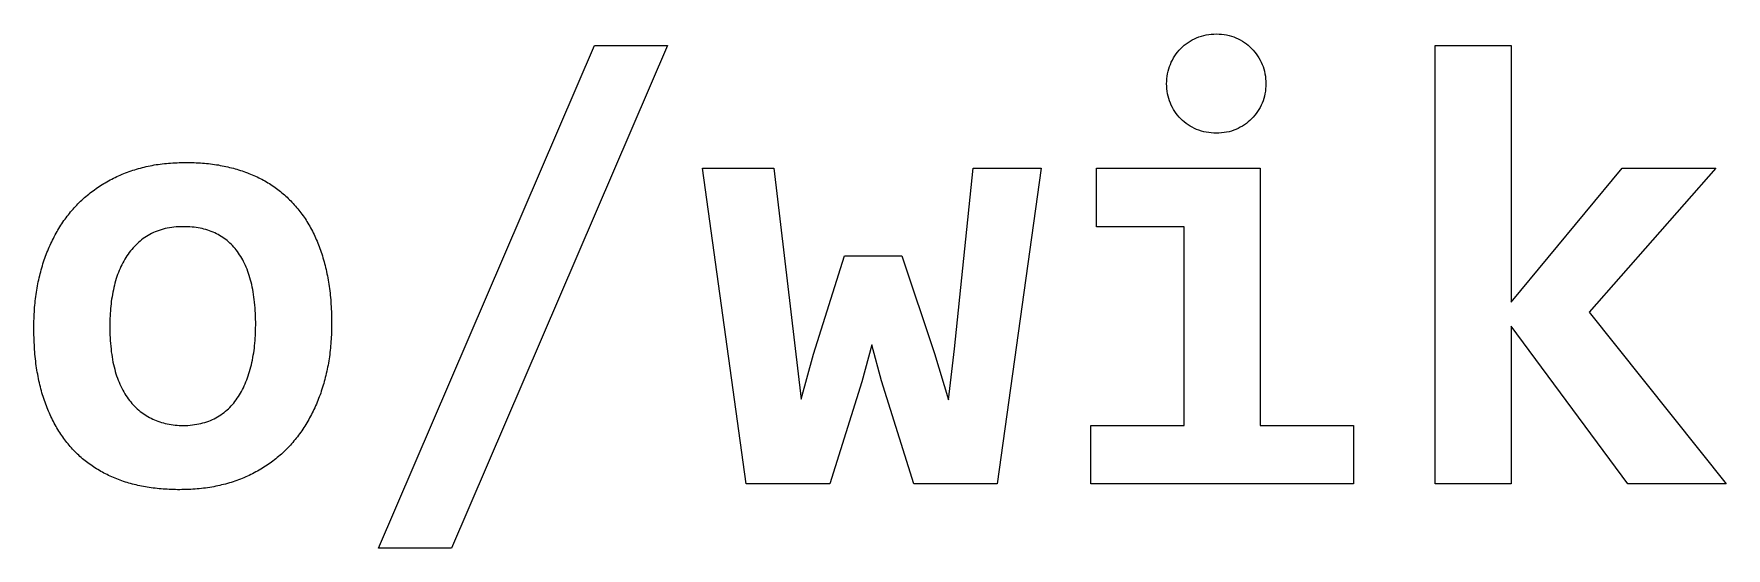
# Model space of a CAD drawing. Extents: x 0 to 260, y 0 to 99.
# Drawn here: x 176.46 to 189.79, y 25.01 to 29.06 of the extents above; entities that cross this region are included whole.
import ezdxf

# ---------------------------------------------------------------- set-up
doc = ezdxf.new("R2010")
doc.units = 0
doc.layers.get('0').update_dxf_attribs({"linetype": 'CONTINUOUS'})

msp = doc.modelspace()

# ---------------------------------------------------------------- linework, layer by layer
at = {"color": 7}
for points in [[(179.172206, 25.014603), (180.874744, 28.971843), (181.452081, 28.971843), (179.747389, 25.014603)], [(187.500829, 25.520751), (187.500829, 28.971843), (188.099017, 28.971843), (188.099017, 26.952252), (188.973293, 28.005532), (189.713121, 28.005532), (188.713742, 26.873142), (189.793647, 25.520751), (189.01931, 25.520751), (188.099017, 26.761699), (188.099017, 25.520751)], [(186.159214, 28.593013)], [(183.711824, 26.583397), (183.858495, 28.005532), (184.394851, 28.005532), (184.049744, 25.520751), (183.391879, 25.520751), (183.13808, 26.332492), (183.060433, 26.615041), (182.981343, 26.325296), (182.73114, 25.520751), (182.071121, 25.520751), (181.726012, 28.005532), (182.288971, 28.005532), (182.503225, 26.187977), (182.601724, 26.540984), (182.846895, 27.315313), (183.298412, 27.315313), (183.555807, 26.546011), (183.66653, 26.182923)], [(186.856627, 25.520751), (184.785976, 25.520751), (184.785976, 25.980914), (185.522206, 25.980914), (185.522206, 27.545395), (184.83199, 27.545395), (184.83199, 28.005532), (186.120394, 28.005532), (186.120394, 25.980914), (186.856627, 25.980914)], [(176.46238, 26.893224)], [(177.707639, 25.984539)]]:
    msp.add_lwpolyline(points, close=True, dxfattribs=at)
for points in [[(185.448871, 28.890616), (185.462497, 28.911518), (185.478124, 28.931097), (185.495605, 28.948851)], [(185.495605, 28.948851), (185.513305, 28.966843), (185.532887, 28.983009), (185.553842, 28.997032)], [(185.553842, 28.997032), (185.574903, 29.011055), (185.597321, 29.023225), (185.620708, 29.032988)], [(185.620708, 29.032988), (185.645023, 29.043307), (185.670359, 29.051245), (185.696199, 29.056007)], [(185.696199, 29.056007), (185.722691, 29.06077), (185.749708, 29.062357), (185.776727, 29.063945)], [(185.776727, 29.063945), (185.803778, 29.061299), (185.830829, 29.061034), (185.857256, 29.056007)], [(185.857256, 29.056007), (185.882365, 29.051245), (185.906899, 29.043043), (185.93059, 29.032988)], [(185.93059, 29.032988), (185.953979, 29.022934), (185.976562, 29.011293), (185.997456, 28.997032)], [(185.997456, 28.997032), (186.017961, 28.983009), (186.036839, 28.966657), (186.054254, 28.948851)], [(186.054254, 28.948851), (186.071822, 28.930859), (186.08789, 28.911518), (186.101707, 28.890616)], [(185.391364, 28.750413), (185.395941, 28.775549), (185.403773, 28.800102), (185.413642, 28.823756)], [(185.413642, 28.823756), (185.423379, 28.847039), (185.4351, 28.869502), (185.448871, 28.890616)], [(186.101707, 28.890616), (186.115598, 28.869714), (186.127239, 28.847119), (186.136936, 28.823756)], [(186.136936, 28.823756), (186.146779, 28.799943), (186.154637, 28.775522), (186.159214, 28.750413)], [(185.384167, 28.67133), (185.38549, 28.697894), (185.386549, 28.724431), (185.391364, 28.750413)], [(186.159214, 28.750413), (186.16395, 28.724484), (186.165194, 28.697894), (186.166411, 28.671356)], [(185.391364, 28.592933), (185.386655, 28.618598), (185.385411, 28.645003), (185.384167, 28.67133)], [(185.413642, 28.519617), (185.403773, 28.543165), (185.395941, 28.567851), (185.391364, 28.592933)], [(186.159214, 28.592933), (186.154637, 28.567798), (186.146752, 28.543298), (186.136936, 28.519617)], [(186.166411, 28.671356), (186.165088, 28.645162), (186.164029, 28.618783), (186.159214, 28.593013)], [(185.448871, 28.452731), (185.43506, 28.473897), (185.423365, 28.496281), (185.413642, 28.519617)], [(185.495605, 28.395237), (185.47801, 28.412699), (185.462418, 28.43204), (185.448871, 28.452731)], [(186.101707, 28.452731), (186.087949, 28.432093), (186.071939, 28.412752), (186.054254, 28.395237)], [(186.136936, 28.519617), (186.127252, 28.496334), (186.115637, 28.473739), (186.101707, 28.452731)], [(185.553842, 28.348485), (185.533099, 28.362243), (185.513332, 28.377721), (185.495605, 28.395237)], [(185.620708, 28.311814), (185.597266, 28.321868), (185.575038, 28.334303), (185.553842, 28.348485)], [(185.696199, 28.289589), (185.670349, 28.294087), (185.644893, 28.301495), (185.620708, 28.311814)], [(185.776727, 28.281651), (185.749748, 28.284297), (185.722768, 28.284826), (185.696199, 28.289589)], [(185.857256, 28.289589), (185.83075, 28.284826), (185.803738, 28.283239), (185.776727, 28.281651)], [(185.93059, 28.311814), (185.907016, 28.30176), (185.882365, 28.294087), (185.857256, 28.289589)], [(185.997456, 28.348485), (185.976421, 28.334197), (185.95404, 28.321815), (185.93059, 28.311814)], [(186.054254, 28.395237), (186.036818, 28.378039), (186.017752, 28.362296), (185.997456, 28.348485)], [(177.267632, 27.999076), (177.307587, 28.010982), (177.348158, 28.020772), (177.389139, 28.028551)], [(177.389139, 28.028551), (177.431933, 28.036488), (177.475174, 28.042309), (177.518555, 28.045749)], [(177.518555, 28.045749), (177.563748, 28.049453), (177.609095, 28.050511), (177.654445, 28.05157)], [(177.654445, 28.05157), (177.698585, 28.05157), (177.742723, 28.048924), (177.786739, 28.046542)], [(177.786739, 28.046542), (177.828636, 28.043632), (177.870422, 28.038605), (177.911842, 28.031461)], [(177.911842, 28.031461), (177.951522, 28.024582), (177.990865, 28.015851), (178.029754, 28.005532)], [(176.94769, 27.845221), (176.97926, 27.867181), (177.011841, 27.887687), (177.045469, 27.906313)], [(177.045469, 27.906313), (177.080167, 27.925628), (177.115981, 27.942799), (177.152596, 27.958092)], [(177.152596, 27.958092), (177.19018, 27.973703), (177.228611, 27.987435), (177.267632, 27.999076)], [(178.029754, 28.005532), (178.066962, 27.995478), (178.103752, 27.983836), (178.139757, 27.970316)], [(178.139757, 27.970316), (178.174571, 27.957087), (178.208649, 27.941926), (178.241852, 27.925019)], [(178.241852, 27.925019), (178.274512, 27.908351), (178.306328, 27.890041), (178.336758, 27.869642)], [(176.775853, 27.694223), (176.801465, 27.722507), (176.828447, 27.749574), (176.857096, 27.774736)], [(176.857096, 27.774736), (176.885841, 27.799871), (176.916265, 27.82334), (176.94769, 27.845221)], [(178.336758, 27.869642), (178.366587, 27.849534), (178.395085, 27.827679), (178.422313, 27.804237)], [(178.422313, 27.804237), (178.449825, 27.780425), (178.476037, 27.755368), (178.500683, 27.728725)], [(176.703236, 27.605059), (176.725752, 27.636094), (176.750107, 27.665781), (176.775853, 27.694223)], [(178.500683, 27.728725), (178.525554, 27.701843), (178.54884, 27.67348), (178.570424, 27.6439)], [(178.570424, 27.6439), (178.592596, 27.613472), (178.612998, 27.581749), (178.631538, 27.548993)], [(176.585324, 27.399451), (176.601861, 27.435963), (176.620067, 27.471735), (176.639966, 27.506581)], [(176.639966, 27.506581), (176.659334, 27.540474), (176.680323, 27.573467), (176.703236, 27.605059)], [(177.371182, 27.484435), (177.352979, 27.474646), (177.335315, 27.463533), (177.318696, 27.451362)], [(177.4287, 27.511052), (177.408988, 27.503379), (177.389787, 27.494648), (177.371182, 27.484435)], [(177.491969, 27.530367), (177.470485, 27.52534), (177.449297, 27.51899), (177.4287, 27.511052)], [(177.560991, 27.541744), (177.537787, 27.539098), (177.514697, 27.535658), (177.491969, 27.530367)], [(177.635776, 27.545448), (177.610799, 27.545422), (177.58582, 27.545422), (177.560991, 27.541744)], [(177.704086, 27.542538), (177.681385, 27.545183), (177.658591, 27.545183), (177.635776, 27.545448)], [(177.768075, 27.533277), (177.746909, 27.537511), (177.725549, 27.540686), (177.704086, 27.542538)], [(177.827749, 27.518196), (177.808197, 27.524546), (177.788223, 27.529308), (177.768075, 27.533277)], [(177.883111, 27.4965), (177.865119, 27.504702), (177.846628, 27.512111), (177.827749, 27.518196)], [(177.93416, 27.469195), (177.917703, 27.479249), (177.900647, 27.48851), (177.883111, 27.4965)], [(178.631538, 27.548993), (178.650641, 27.515206), (178.667799, 27.480334), (178.683304, 27.444748)], [(176.539311, 27.283696), (176.552831, 27.32296), (176.568187, 27.361616), (176.585324, 27.399451)], [(177.228825, 27.367251), (177.215226, 27.351112), (177.203029, 27.333861), (177.191437, 27.316213)], [(177.271963, 27.411833), (177.256829, 27.397811), (177.242155, 27.383047), (177.228825, 27.367251)], [(177.318696, 27.451362), (177.302292, 27.439191), (177.286901, 27.425698), (177.271963, 27.411833)], [(177.980893, 27.436122), (177.966076, 27.448028), (177.950418, 27.459141), (177.93416, 27.469195)], [(178.023311, 27.396567), (178.010055, 27.41059), (177.995905, 27.423925), (177.980893, 27.436122)], [(178.061416, 27.350556), (178.049642, 27.366696), (178.036969, 27.382041), (178.023311, 27.396567)], [(178.095209, 27.298777), (178.084837, 27.316504), (178.073619, 27.33394), (178.061416, 27.350556)], [(178.683304, 27.444748), (178.699496, 27.407574), (178.713884, 27.369659), (178.726441, 27.331136)], [(176.503362, 27.16003), (176.513337, 27.201781), (176.525349, 27.243082), (176.539311, 27.283696)], [(177.158364, 27.260836), (177.148019, 27.241521), (177.138785, 27.221466), (177.130324, 27.201172)], [(177.191437, 27.316213), (177.179637, 27.298221), (177.168471, 27.279806), (177.158364, 27.260836)], [(178.124686, 27.241257), (178.115928, 27.260836), (178.106033, 27.28015), (178.095209, 27.298777)], [(178.149134, 27.177995), (178.141858, 27.199426), (178.133894, 27.220619), (178.124686, 27.241257)], [(178.726441, 27.331136), (178.739617, 27.290734), (178.750783, 27.249644), (178.760234, 27.208184)], [(178.760234, 27.208184), (178.770209, 27.164448), (178.778305, 27.120316), (178.784681, 27.075892)], [(176.4782, 27.029881), (176.484973, 27.07359), (176.493096, 27.117035), (176.503362, 27.16003)], [(177.106591, 27.136455), (177.099394, 27.113701), (177.093309, 27.090682), (177.087885, 27.067425)], [(177.130324, 27.201172), (177.121487, 27.180006), (177.113523, 27.158363), (177.106591, 27.136455)], [(178.169983, 27.108251), (178.163977, 27.131798), (178.156939, 27.155002), (178.149134, 27.177995)], [(178.185805, 27.032765), (178.181598, 27.058165), (178.176359, 27.083353), (178.169983, 27.108251)], [(178.784681, 27.075892), (178.791375, 27.02914), (178.796164, 26.982124), (178.799048, 26.934975)], [(176.462378, 26.893277), (176.465606, 26.938997), (176.471162, 26.984558), (176.4782, 27.029881)], [(177.087885, 27.067425), (177.07664, 27.019112), (177.068332, 26.970085), (177.063437, 26.920767)], [(178.1966, 26.950797), (178.193689, 26.978208), (178.190329, 27.005566), (178.185805, 27.032765)], [(178.203796, 26.863088), (178.202209, 26.892377), (178.199722, 26.921613), (178.1966, 26.950797)], [(176.457353, 26.749343), (176.458147, 26.797418), (176.458941, 26.845413), (176.46238, 26.893224)], [(177.063437, 26.920767), (177.058304, 26.868961), (177.056902, 26.816838), (177.055526, 26.764689)], [(178.205913, 26.769663), (178.205649, 26.800805), (178.205384, 26.831973), (178.203796, 26.863088)], [(178.799048, 26.934975), (178.802144, 26.884731), (178.803123, 26.834354), (178.804075, 26.78403)], [(176.46238, 26.595435), (176.459311, 26.646658), (176.458332, 26.697988), (176.457353, 26.749343)], [(177.055526, 26.764689), (177.055756, 26.73323), (177.056055, 26.701798), (177.057643, 26.670445)], [(178.197288, 26.608691), (178.202923, 26.662137), (178.204405, 26.715953), (178.205913, 26.769663)], [(178.804075, 26.78403), (178.803017, 26.736299), (178.802223, 26.688568), (178.799048, 26.640943)], [(176.476747, 26.45092), (176.470053, 26.498889), (176.465264, 26.547122), (176.46238, 26.595435)], [(177.057643, 26.670445), (177.05923, 26.640917), (177.06222, 26.611442), (177.065554, 26.582021)], [(177.065554, 26.582021), (177.068676, 26.554345), (177.072115, 26.526696), (177.077063, 26.499338)], [(178.171411, 26.458434), (178.182947, 26.50799), (178.19197, 26.558182), (178.197288, 26.608691)], [(178.799048, 26.640943), (178.796032, 26.595488), (178.790952, 26.550112), (178.78394, 26.505053)], [(176.501195, 26.316485), (176.491061, 26.360908), (176.483044, 26.405808), (176.476747, 26.45092)], [(177.077063, 26.499338), (177.081693, 26.473674), (177.087673, 26.448327), (177.094314, 26.423138)], [(177.094314, 26.423138), (177.100585, 26.399326), (177.107437, 26.375725), (177.115877, 26.352653)], [(178.152705, 26.38869), (178.159929, 26.411708), (178.165935, 26.434965), (178.171411, 26.458434)], [(178.78394, 26.505053), (178.777114, 26.461106), (178.768436, 26.41745), (178.758064, 26.374217)], [(176.535704, 26.192104), (176.522211, 26.232956), (176.510754, 26.274522), (176.501195, 26.316485)], [(177.115877, 26.352653), (177.123841, 26.330958), (177.133208, 26.309632), (177.143201, 26.288677)], [(177.143201, 26.288677), (177.152673, 26.268833), (177.162701, 26.249228), (177.174115, 26.230442)], [(178.101651, 26.26288), (178.111759, 26.282459), (178.120649, 26.302779), (178.128972, 26.323258)], [(178.128972, 26.323258), (178.137704, 26.344689), (178.145747, 26.366571), (178.152705, 26.38869)], [(178.758064, 26.374217), (178.748063, 26.332519), (178.736474, 26.291191), (178.722832, 26.250551)], [(176.579562, 26.077778), (176.563158, 26.115163), (176.548508, 26.153343), (176.535704, 26.192104)], [(177.174115, 26.230442), (177.185201, 26.212186), (177.197583, 26.19475), (177.210783, 26.177949)], [(177.210783, 26.177949), (177.223404, 26.16181), (177.236766, 26.146464), (177.251045, 26.131938)], [(177.991648, 26.112597), (178.006333, 26.126355), (178.019903, 26.141489), (178.03263, 26.157179)], [(178.03263, 26.157179), (178.045726, 26.173319), (178.057924, 26.190146), (178.069298, 26.207503)], [(178.069298, 26.207503), (178.081019, 26.225495), (178.091894, 26.243857), (178.101651, 26.26288)], [(178.722832, 26.250551), (178.709577, 26.211048), (178.694408, 26.172181), (178.677538, 26.134081)], [(176.632047, 25.972818), (176.612653, 26.00679), (176.595291, 26.041927), (176.579562, 26.077778)], [(177.251045, 26.131938), (177.265095, 26.117651), (177.280014, 26.104263), (177.295622, 26.091668)], [(177.295622, 26.091668), (177.310756, 26.079498), (177.326539, 26.068121), (177.343075, 26.057881)], [(177.343075, 26.057881), (177.359691, 26.047562), (177.377071, 26.038567), (177.394841, 26.030576)], [(177.394841, 26.030576), (177.412674, 26.022374), (177.430906, 26.01523), (177.449483, 26.00888)], [(177.449483, 26.00888), (177.468559, 26.00253), (177.488024, 25.997239), (177.50772, 25.993005)], [(177.773798, 25.995995), (177.794753, 26.001022), (177.815444, 26.007108), (177.835629, 26.014781)], [(177.835629, 26.014781), (177.855129, 26.021924), (177.874179, 26.030656), (177.89243, 26.04071)], [(177.89243, 26.04071), (177.910395, 26.050499), (177.927582, 26.061876), (177.944195, 26.073783)], [(177.944195, 26.073783), (177.960785, 26.085689), (177.976781, 26.098653), (177.991648, 26.112597)], [(178.623614, 26.026237), (178.604299, 25.992079), (178.583119, 25.95898), (178.560344, 25.927018)], [(178.677538, 26.134081), (178.661266, 26.097304), (178.643412, 26.061215), (178.623614, 26.026237)], [(176.693161, 25.878626), (176.671068, 25.908868), (176.65061, 25.9403), (176.632047, 25.972818)], [(176.762902, 25.793774), (176.738005, 25.820629), (176.714782, 25.849046), (176.693161, 25.878626)], [(177.50772, 25.993005), (177.528358, 25.988507), (177.549273, 25.985597), (177.570273, 25.983745)], [(177.570273, 25.983745), (177.592022, 25.981099), (177.613858, 25.981099), (177.63572, 25.980835)], [(177.63572, 25.980835), (177.659771, 25.980914), (177.683784, 25.980914), (177.707639, 25.984539)], [(177.707652, 25.984618), (177.729904, 25.987264), (177.752005, 25.990968), (177.773798, 25.995995)], [(178.560344, 25.927018), (178.53796, 25.895586), (178.514031, 25.865264), (178.488446, 25.836425)], [(176.841269, 25.719003), (176.813689, 25.742286), (176.787469, 25.767316), (176.762902, 25.793774)], [(178.407923, 25.755171), (178.379588, 25.729507), (178.349873, 25.70543), (178.318769, 25.683284)], [(178.488446, 25.836425), (178.463152, 25.807876), (178.436222, 25.780757), (178.407923, 25.755171)], [(176.927547, 25.654312), (176.897538, 25.674156), (176.86873, 25.695772), (176.841269, 25.719003)], [(177.021733, 25.599649), (176.989364, 25.616053), (176.957844, 25.634283), (176.927547, 25.654312)], [(178.220269, 25.621451), (178.185493, 25.602136), (178.149779, 25.584436), (178.113142, 25.568958)], [(178.318769, 25.683284), (178.287185, 25.660795), (178.254173, 25.640316), (178.220269, 25.621451)], [(177.123828, 25.554353), (177.089025, 25.567582), (177.054933, 25.582769), (177.021733, 25.599649)], [(177.233831, 25.519137), (177.19657, 25.528926), (177.159819, 25.540568), (177.123828, 25.554353)], [(177.351023, 25.494795), (177.311619, 25.501145), (177.27245, 25.509082), (177.233831, 25.519137)], [(177.475407, 25.479714), (177.433769, 25.482889), (177.392267, 25.48818), (177.351023, 25.494795)], [(177.606979, 25.474687), (177.563071, 25.474713), (177.519163, 25.477332), (177.475407, 25.479714)], [(177.745025, 25.480507), (177.699136, 25.476803), (177.653058, 25.475745), (177.606979, 25.474687)], [(177.87588, 25.498499), (177.832599, 25.490297), (177.788895, 25.484212), (177.745025, 25.480507)], [(177.998104, 25.527974), (177.957898, 25.516067), (177.917078, 25.506278), (177.87588, 25.498499)], [(178.113142, 25.568958), (178.075635, 25.553083), (178.037159, 25.539536), (177.998104, 25.527974)]]:
    msp.add_open_spline(points, degree=3, dxfattribs=at)

doc.saveas('drawing.dxf')
